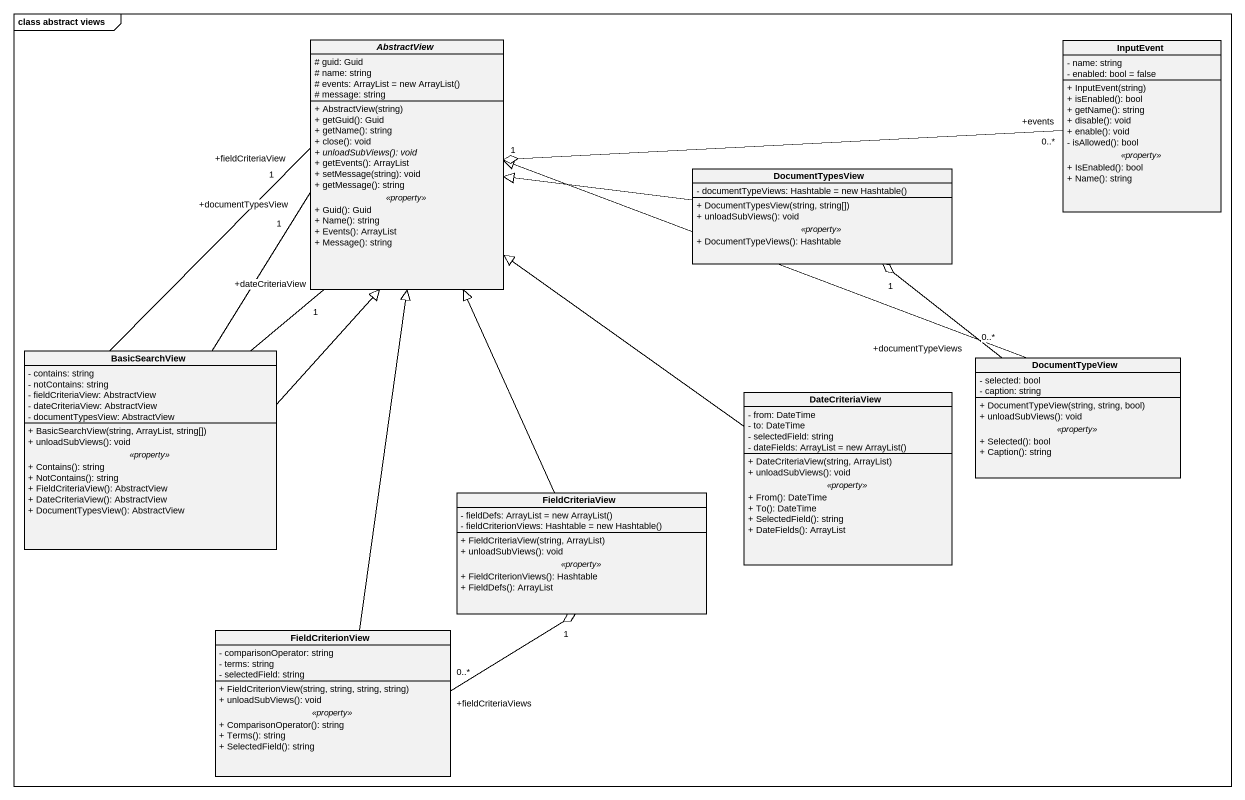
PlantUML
@startuml
mainframe class abstract views
hide circle
hide empty members
skinparam classAttributeIconSize 0
abstract class AbstractView {
  # guid: Guid
  # name: string
  {field} # events: ArrayList = new ArrayList()
  # message: string
  --
  + AbstractView(string)
  + getGuid(): Guid
  + getName(): string
  + close(): void
  {abstract} + unloadSubViews(): void
  + getEvents(): ArrayList
  + setMessage(string): void
  + getMessage(): string
  .. <<property>> ..
  + Guid(): Guid
  + Name(): string
  + Events(): ArrayList
  + Message(): string
}
class InputEvent {
  - name: string
  - enabled: bool = false
  --
  + InputEvent(string)
  + isEnabled(): bool
  + getName(): string
  + disable(): void
  + enable(): void
  - isAllowed(): bool
  .. <<property>> ..
  + IsEnabled(): bool
  + Name(): string
}
class DocumentTypesView {
  {field} - documentTypeViews: Hashtable = new Hashtable()
  --
  + DocumentTypesView(string, string[])
  + unloadSubViews(): void
  .. <<property>> ..
  + DocumentTypeViews(): Hashtable
}
class BasicSearchView {
  - contains: string
  - notContains: string
  - fieldCriteriaView: AbstractView
  - dateCriteriaView: AbstractView
  - documentTypesView: AbstractView
  --
  + BasicSearchView(string, ArrayList, string[])
  + unloadSubViews(): void
  .. <<property>> ..
  + Contains(): string
  + NotContains(): string
  + FieldCriteriaView(): AbstractView
  + DateCriteriaView(): AbstractView
  + DocumentTypesView(): AbstractView
}
class DocumentTypeView {
  - selected: bool
  - caption: string
  --
  + DocumentTypeView(string, string, bool)
  + unloadSubViews(): void
  .. <<property>> ..
  + Selected(): bool
  + Caption(): string
}
class DateCriteriaView {
  - from: DateTime
  - to: DateTime
  - selectedField: string
  {field} - dateFields: ArrayList = new ArrayList()
  --
  + DateCriteriaView(string, ArrayList)
  + unloadSubViews(): void
  .. <<property>> ..
  + From(): DateTime
  + To(): DateTime
  + SelectedField(): string
  + DateFields(): ArrayList
}
class FieldCriteriaView {
  {field} - fieldDefs: ArrayList = new ArrayList()
  {field} - fieldCriterionViews: Hashtable = new Hashtable()
  --
  + FieldCriteriaView(string, ArrayList)
  + unloadSubViews(): void
  .. <<property>> ..
  + FieldCriterionViews(): Hashtable
  + FieldDefs(): ArrayList
}
class FieldCriterionView {
  - comparisonOperator: string
  - terms: string
  - selectedField: string
  --
  + FieldCriterionView(string, string, string, string)
  + unloadSubViews(): void
  .. <<property>> ..
  + ComparisonOperator(): string
  + Terms(): string
  + SelectedField(): string
}
InputEvent "+events\n0..*" -left-o "1" AbstractView
DocumentTypesView -left-|> AbstractView
BasicSearchView -up- "+fieldCriteriaView\n1" AbstractView
BasicSearchView -up- "+dateCriteriaView\n1" AbstractView
BasicSearchView -up- "+documentTypesView\n1" AbstractView
BasicSearchView -up-|> AbstractView
DocumentTypeView -left-|> AbstractView
DocumentTypeView "+documentTypeViews\n0..*" -up-o "1" DocumentTypesView
DateCriteriaView -up-|> AbstractView
FieldCriteriaView -up-|> AbstractView
FieldCriterionView -up-|> AbstractView
FieldCriterionView "+fieldCriteriaViews\n0..*" -up-o "1" FieldCriteriaView
@enduml
